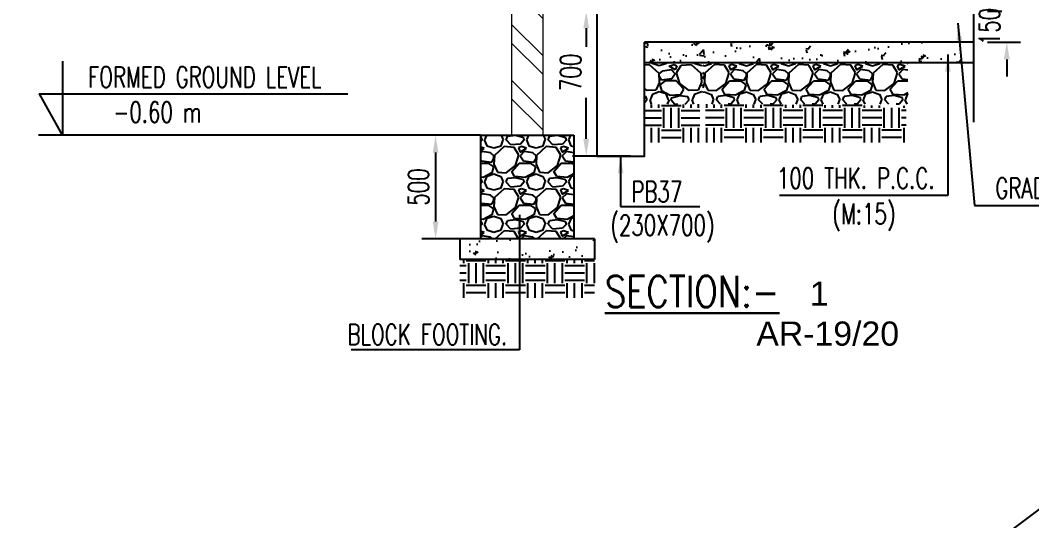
# Model space of a CAD drawing. Header units: millimetres. Extents: x 2659630 to 6742168, y -2425387 to -732288.
# Drawn here: x 2880802 to 2895474, y -949297 to -942036 of the extents above; entities that cross this region are included whole.
import ezdxf
from ezdxf.enums import TextEntityAlignment as Align

# ---------------------------------------------------------------- set-up
doc = ezdxf.new("R2010")
doc.units = ezdxf.units.MM
doc.header["$PDMODE"] = 35
doc.header["$PDSIZE"] = -25
for name, color, linetype in [('A-EARTH FILL', 1, 'Continuous'), ('A-RUBBLE', 1, 'Continuous'), ('S-BEAM NO', 3, 'Continuous'), ('S-BEAM OUTER', 4, 'Continuous'), ('S-BRECK LINE', 8, 'Continuous'), ('S-COLUMN HATCH', 8, 'Continuous'), ('S-CONCRET LINE', 4, 'Continuous'), ('S-DIM-1', 5, 'Continuous'), ('S-LEVEL SECTION', 3, 'Continuous'), ('S-PCC', 9, 'Continuous'), ('S-TITIL', 6, 'Continuous')]:
    doc.layers.add(name, color=color, linetype=linetype)
for name, color, linetype, lineweight in [('A-WALL', 113, 'Continuous', 9), ('A-WALL-PATT', 111, 'Continuous', 0), ('G-ANNO-SYMB', 111, 'Continuous', 9)]:
    doc.layers.add(name, color=color, linetype=linetype, lineweight=lineweight)
doc.styles.add('Arial_1', font='arial.ttf', dxfattribs={"height": 98.353293})
doc.styles.add('ROMANS', font='r.shx', dxfattribs={"width": 0.7})
doc.dimstyles.new('dim33.33', dxfattribs={"dimtxt": 250, "dimasz": 250, "dimexe": 200, "dimexo": 200, "dimgap": 100, "dimtad": 1, "dimdec": 0, "dimlfac": 0.333331, "dimzin": 0, "dimdsep": 46, "dimtxsty": 'ROMANS', "dimcen": 0, "dimclrd": 5, "dimclre": 5, "dimclrt": 4, "dimadec": 0, "dimazin": 0, "dimtfac": 1, "dimtdec": 0, "dimtix": 1, "dimtofl": 0, "dimtmove": 2, "dimatfit": 3, "dimfxl": 1, "dimtolj": 1, "dimtzin": 0, "dimlwd": -1, "dimlwe": -1, "dimarcsym": 0})
pattern_1 = [(50, (-6472719.36, 1537056.82), (546.554007, -47.817257), [57.15, -628.65]), (355, (-6472719.36, 1537056.8), (-105.728478, 573.16993), [45.72, -502.92]), (100.451, (-6472673.8, 1537052.84), (440.827505, 525.350063), [48.57, -534.27]), (46.1842, (-6472719.36, 1537209.2), (813.237123, -126.126984), [85.725, -942.975]), (96.6356, (-6472651.6, 1537198.7), (712.212703, 742.27667), [72.855, -801.405]), (351.184, (-6472719.36, 1537209.2), (712.21382, 742.27535), [68.58, -754.38]), (21, (-6472643.16, 1537171.12), (454.84464, -306.796556), [57.15, -628.65]), (326, (-6472643.16, 1537171.1), (185.406085, 552.563898), [45.72, -502.92]), (71.4514, (-6472605.25, 1537145.56), (640.249472, 245.768573), [48.57, -534.27]), (37.5, (-6472719.36, 1537056.82), (9.2658098, 253.6651166), [0, -496.824, 0, -510.54, 0, -504.825]), (7.5, (-6472719.36, 1537056.82), (200.4589875, 300.5417245), [0, -291.084, 0, -485.394, 0, -192.405]), (327.5, (-6472889.28, 1537056.82), (406.7717855, -17.186232), [0, -190.5, 0, -594.36, 0, -788.67]), (317.5, (-6472965.5, 1537056.82), (444.387544, 76.279473), [0, -247.65, 0, -394.716, 0, -560.07])]
pattern_2 = [(90, (5426138.7, -1100468.7), (-285.75, 285.75), [285.75, -285.75]), (90, (5426031.55, -1100468.7), (-285.75, 285.75), [285.75, -285.75]), (90, (5425924.4, -1100468.7), (-285.75, 285.75), [285.75, -285.75]), (180, (5425888.68, -1100432.98), (-285.75, -285.75), [285.75, -285.75]), (180, (5425888.68, -1100325.83), (-285.75, -285.75), [285.75, -285.75]), (180, (5425888.68, -1100218.67), (-285.75, -285.75), [285.75, -285.75])]
pattern_3 = [(228.012787, (2429682.53, -1099859.103), (-4876.8000004, -5486.3999997), [82.01315, -8119.3161]), (184.969741, (2429627.664, -1099920.063), (7315.1999971, 609.6000347), [140.7371, -13932.9717]), (132.510447, (2429487.456, -1099932.255), (6096.0000026, -6705.5999977), [99.2356, -9824.3335]), (267.273689, (2429249.712, -1100084.655), (609.6000013, 12192), [128.1611, -12687.945]), (292.833654, (2429243.616, -1100212.67), (-3048.0000003, 7315.1999999), [125.6721, -12441.55386]), (357.273689, (2429292.384, -1100328.495), (-12192, 609.6000013), [128.1611, -12687.945]), (37.6942405, (2429420.4, -1100334.591), (-7924.7999996, -6096.0000005), [169.4865, -16779.1477]), (72.2553284, (2429554.512, -1100230.96), (4267.2000011, 13411.1999996), [160.0127, -15841.2616]), (121.4295656, (2429603.28, -1100078.56), (-4876.8000007, 7924.7999996), [128.5951, -12730.931]), (175.236358, (2429536.224, -1099968.83), (6705.6, -609.600001), [146.8112, -7193.7449]), (222.397438, (2429389.92, -1099956.64), (-7315.1999998, -6705.60000026), [189.8587, -18796.0254]), (138.814075, (2429853.216, -1100090.75), (-4267.2, 3657.6), [64.8011, -6415.3358]), (171.4692344, (2429804.448, -1100048.08), (7924.8000002, -1219.1999986), [123.2837, -12205.11336]), (225, (2429682.53, -1100029.8), (0, -609.6), [86.21024, -775.89435]), (203.19859, (2429639.856, -1099956.64), (3048, 1219.2), [46.4259, -4596.1494]), (291.80141, (2429597.18, -1099974.93), (-609.6, 1828.8), [65.65575, -3217.1407]), (30.963757, (2429621.57, -1100035.89), (1828.8, 1219.2), [106.6367, -3447.91156]), (161.56505, (2429713, -1099981.02), (1219.2, -609.6), [77.1089, -1850.61555]), (16.38954, (2429243.616, -1099974.927), (6096, 1828.8), [108.0211, -10694.1184]), (70.346176, (2429347.25, -1099944.447), (-2438.4000002, -6705.6), [90.62375, -8971.73176]), (293.19859, (2429713.01, -1099859.1), (-1219.2, 3048), [92.8512, -4549.72406]), (343.61046, (2429749.584, -1099944.447), (-6096.0000001, 1828.7999996), [108.0211, -10694.1184]), (339.443955, (2429243.616, -1100352.88), (-3048, 1219.2), [104.16845, -5104.2562]), (294.775141, (2429341.15, -1100389.455), (-3048.0000036, 6705.5999984), [87.2813, -8640.8624]), (66.80141, (2429719.1, -1100468.7), (1219.2, 3048), [92.8512, -4549.72406]), (17.354025, (2429755.68, -1100383.36), (-7924.7999998, -2438.4000005), [102.18786, -10116.5702]), (69.443955, (2429420.4, -1100468.7), (-1219.2, -3048), [52.0842, -5156.34046]), (101.309932, (2429682.53, -1100468.7), (-609.6, 2438.4), [31.0835, -3077.2788]), (165.963757, (2429676.43, -1100438.22), (1828.8, -609.6), [125.6721, -2387.7731]), (186.009006, (2429554.512, -1100407.743), (6096, 609.6000003), [116.4641, -11529.9276]), (303.690068, (2429621.57, -1100090.75), (-609.6, 1219.2), [87.9177, -2110.0263]), (353.1572266, (2429670.336, -1100163.903), (10363.2000001, -1219.1999995), [153.4936, -15195.8422]), (60.945396, (2429822.736, -1100182.19), (-2438.4, -4267.2), [62.762, -6213.45416]), (90, (2429853.2, -1100127.3), (-609.6, 609.6), [36.576, -573.024]), (120.256437, (2429542.32, -1100389.455), (2438.3999997, -4267.2), [84.6881, -8384.1458]), (48.012787, (2429499.65, -1100316.303), (4876.8000004, 5486.3999996), [164.0263, -8037.3029]), (0, (2429609.4, -1100194.4), (609.6, 609.6), [158.496, -451.104]), (325.3048465, (2429767.872, -1100194.383), (6096.0000023, -4267.1999967), [96.3863, -9542.236]), (254.054604, (2429847.12, -1100249.25), (-609.6, -2438.4), [88.759, -4349.196]), (207.6459754, (2429822.736, -1100334.591), (-11582.4000004, -6095.9999992), [144.5148, -14306.99146]), (175.426079, (2429694.72, -1100401.647), (-7924.8, 609.6), [152.8871, -15135.80315])]

# ---------------------------------------------------------------- blocks, each defined once
blk = doc.blocks.new('*D875')
at = {"layer": 'Defpoints', "color": 0, "ltscale": 2500}
for p in [(2894620, -941902), (2894620, -942352), (2895097, -942352)]:
    blk.add_point(p, dxfattribs=at)
at = {"layer": 'S-DIM-1', "color": 5}
for p, q in [((2895097, -941652), (2895097, -941402)), ((2894820, -941902), (2895297, -941902)), ((2894820, -942352), (2895297, -942352)), ((2895097, -942602), (2895097, -942852))]:
    blk.add_line(p, q, dxfattribs=at)
at = {"layer": 'S-DIM-1', "color": 5, "ltscale": 2500}
for points in [[(2895055, -941652), (2895139, -941652), (2895097, -941902)], [(2895139, -942602), (2895055, -942602), (2895097, -942352)]]:
    blk.add_solid(points, dxfattribs=at)
at = {"layer": 'S-DIM-1', "color": 4, "ltscale": 2500, "insert": (2894847, -942127), "char_height": 250, "attachment_point": 5, "rotation": 90, "style": 'ROMANS'}
blk.add_mtext('\\A1;{\\H1.2x;150}', dxfattribs=at)
blk = doc.blocks.new('*D903')
at = {"layer": 'Defpoints', "color": 0, "ltscale": 2500}
for p in [(2889847, -941902), (2889003, -944002), (2889847, -944002)]:
    blk.add_point(p, dxfattribs=at)
at = {"layer": 'S-DIM-1', "color": 5}
for p, q in [((2889647, -941902), (2888803, -941902)), ((2889003, -942152), (2889003, -942420)), ((2889003, -943752), (2889003, -943160)), ((2889647, -944002), (2888803, -944002))]:
    blk.add_line(p, q, dxfattribs=at)
at = {"layer": 'S-DIM-1', "color": 5, "ltscale": 2500}
for points in [[(2889045, -942152), (2888961, -942152), (2889003, -941902)], [(2888961, -943752), (2889045, -943752), (2889003, -944002)]]:
    blk.add_solid(points, dxfattribs=at)
at = {"layer": 'S-DIM-1', "color": 4, "ltscale": 2500, "insert": (2888778, -942790), "char_height": 250, "attachment_point": 5, "rotation": 90, "style": 'ROMANS'}
blk.add_mtext('\\A1;{\\H1.2x;700}', dxfattribs=at)
blk = doc.blocks.new('*D906')
at = {"layer": 'Defpoints', "color": 0, "ltscale": 2500}
for p in [(2894620, -941902), (2894620, -942352), (2895097, -942352)]:
    blk.add_point(p, dxfattribs=at)
at = {"layer": 'S-DIM-1', "color": 5}
for p, q in [((2895097, -941652), (2895097, -941402)), ((2894820, -941902), (2895297, -941902)), ((2894820, -942352), (2895297, -942352)), ((2895097, -942602), (2895097, -942852))]:
    blk.add_line(p, q, dxfattribs=at)
at = {"layer": 'S-DIM-1', "color": 5, "ltscale": 2500}
for points in [[(2895055, -941652), (2895139, -941652), (2895097, -941902)], [(2895139, -942602), (2895055, -942602), (2895097, -942352)]]:
    blk.add_solid(points, dxfattribs=at)
at = {"layer": 'S-DIM-1', "color": 4, "ltscale": 2500, "insert": (2894847, -942127), "char_height": 250, "attachment_point": 5, "rotation": 90, "style": 'ROMANS'}
blk.add_mtext('\\A1;{\\H1.2x;150}', dxfattribs=at)
blk = doc.blocks.new('*D908')
at = {"layer": 'Defpoints', "color": 0, "ltscale": 2500}
for p in [(2894620, -941902), (2894620, -942352), (2895097, -942352)]:
    blk.add_point(p, dxfattribs=at)
at = {"layer": 'S-DIM-1', "color": 5}
for p, q in [((2895097, -941652), (2895097, -941402)), ((2894820, -941902), (2895297, -941902)), ((2894820, -942352), (2895297, -942352)), ((2895097, -942602), (2895097, -942852))]:
    blk.add_line(p, q, dxfattribs=at)
at = {"layer": 'S-DIM-1', "color": 5, "ltscale": 2500}
for points in [[(2895055, -941652), (2895139, -941652), (2895097, -941902)], [(2895139, -942602), (2895055, -942602), (2895097, -942352)]]:
    blk.add_solid(points, dxfattribs=at)
at = {"layer": 'S-DIM-1', "color": 4, "ltscale": 2500, "insert": (2894847, -942127), "char_height": 250, "attachment_point": 5, "rotation": 90, "style": 'ROMANS'}
blk.add_mtext('\\A1;{\\H1.2x;150}', dxfattribs=at)
blk = doc.blocks.new('*D1816')
at = {"layer": 'Defpoints', "color": 0, "ltscale": 2500}
for p in [(2887472, -943701), (2886821, -945202), (2887472, -945202)]:
    blk.add_point(p, dxfattribs=at)
at = {"layer": 'S-DIM-1', "color": 5}
for p, q in [((2887272, -943701), (2886621, -943701)), ((2886821, -943951), (2886821, -944952)), ((2887272, -945202), (2886621, -945202))]:
    blk.add_line(p, q, dxfattribs=at)
at = {"layer": 'S-DIM-1', "color": 5, "ltscale": 2500}
for points in [[(2886862, -943951), (2886779, -943951), (2886821, -943701)], [(2886779, -944952), (2886862, -944952), (2886821, -945202)]]:
    blk.add_solid(points, dxfattribs=at)
at = {"layer": 'S-DIM-1', "color": 4, "ltscale": 2500, "insert": (2886571, -944451), "char_height": 250, "attachment_point": 5, "rotation": 90, "style": 'ROMANS'}
blk.add_mtext('\\A1;{\\H1.2x;500}', dxfattribs=at)

msp = doc.modelspace()

# ---------------------------------------------------------------- hatches: boundary and pattern name
at = {"layer": 'A-EARTH FILL'}
h = msp.add_hatch(dxfattribs=at)
h.set_pattern_fill('EARTH', color=256, scale=45, angle=90)
h.set_pattern_definition([(90, (355240.17, -1100468.7), (285.75, 285.75), [285.75, -285.75]), (90, (355347.32, -1100468.7), (285.75, 285.75), [285.75, -285.75]), (90, (355454.48, -1100468.7), (285.75, 285.75), [285.75, -285.75]), (7e-15, (355490.2, -1100432.98), (285.75, -285.75), [285.75, -285.75]), (7e-15, (355490.2, -1100325.83), (285.75, -285.75), [285.75, -285.75]), (7e-15, (355490.2, -1100218.67), (285.75, -285.75), [285.75, -285.75])])
h.paths.add_polyline_path([(2889847.207, -943258.109), (2890647.213, -943252.477), (2890647.213, -943805.822), (2889847.207, -943805.822)])
h = msp.add_hatch(dxfattribs=at)
h.set_pattern_fill('EARTH', color=256, scale=45, angle=90)
h.set_pattern_definition(pattern_2)
h.paths.add_polyline_path([(2893641.663, -943805.822), (2893641.663, -943272.962), (2890731.663, -943252.477), (2890731.663, -943805.822)])
h = msp.add_hatch(dxfattribs=at)
h.set_pattern_fill('EARTH', color=256, scale=45, angle=90)
h.set_pattern_definition(pattern_2)
h.paths.add_polyline_path([(2893641.663, -943805.822), (2893641.663, -943272.962), (2890731.663, -943252.477), (2890731.663, -943805.822)])
h = msp.add_hatch(dxfattribs=at)
h.set_pattern_fill('EARTH', color=256, scale=45, angle=90)
h.set_pattern_definition(pattern_2)
h.paths.add_polyline_path([(2893641.663, -943805.822), (2893641.663, -943272.962), (2890731.663, -943252.477), (2890731.663, -943805.822)])
h = msp.add_hatch(dxfattribs=at)
h.set_pattern_fill('EARTH', color=256, scale=45, angle=90)
h.set_pattern_definition([(90, (5420687.6, -1102717.77), (-285.75, 285.75), [285.75, -285.75]), (90, (5420580.44, -1102717.77), (-285.75, 285.75), [285.75, -285.75]), (90, (5420473.3, -1102717.77), (-285.75, 285.75), [285.75, -285.75]), (180, (5420437.57, -1102682.05), (-285.75, -285.75), [285.75, -285.75]), (180, (5420437.57, -1102574.9), (-285.75, -285.75), [285.75, -285.75]), (180, (5420437.57, -1102467.74), (-285.75, -285.75), [285.75, -285.75])])
h.paths.add_polyline_path([(2889122.591, -945501.541), (2887172.319, -945501.541), (2887172.319, -946054.886), (2889122.591, -946054.886)])
at = {"layer": 'A-RUBBLE'}
h = msp.add_hatch(dxfattribs=at)
h.set_pattern_fill('GRAVEL', color=256, scale=24, angle=180)
h.set_pattern_definition([(311.987213, (3351696.35, -1099859.103), (4876.8000004, -5486.3999997), [82.01315, -8119.3161]), (355.030259, (3351751.212, -1099920.063), (-7315.1999971, 609.6000347), [140.7371, -13932.9717]), (47.489553, (3351891.42, -1099932.255), (-6096.0000026, -6705.5999977), [99.2356, -9824.3335]), (272.726311, (3352129.164, -1100084.655), (-609.6000013, 12192), [128.1611, -12687.945]), (247.166346, (3352135.26, -1100212.67), (3048.0000003, 7315.1999999), [125.6721, -12441.55386]), (182.726311, (3352086.492, -1100328.495), (12192, 609.6000013), [128.1611, -12687.945]), (142.3057595, (3351958.476, -1100334.591), (7924.7999996, -6096.0000005), [169.4865, -16779.1477]), (107.7446716, (3351824.364, -1100230.96), (-4267.2000011, 13411.1999996), [160.0127, -15841.2616]), (58.5704344, (3351775.596, -1100078.56), (4876.8000007, 7924.7999996), [128.5951, -12730.931]), (4.763642, (3351842.65, -1099968.83), (-6705.6, -609.600001), [146.8112, -7193.7449]), (317.602562, (3351988.956, -1099956.64), (7315.1999998, -6705.60000026), [189.8587, -18796.0254]), (41.185925, (3351525.66, -1100090.75), (4267.2, 3657.6), [64.8011, -6415.3358]), (8.5307656, (3351574.428, -1100048.08), (-7924.8000002, -1219.1999986), [123.2837, -12205.11336]), (315, (3351696.35, -1100029.8), (0, -609.6), [86.21024, -775.89435]), (336.80141, (3351739.02, -1099956.64), (-3048, 1219.2), [46.4259, -4596.1494]), (248.19859, (3351781.69, -1099974.93), (609.6, 1828.8), [65.65575, -3217.1407]), (149.036243, (3351757.31, -1100035.89), (-1828.8, 1219.2), [106.6367, -3447.91156]), (18.43495, (3351665.87, -1099981.02), (-1219.2, -609.6), [77.1089, -1850.61555]), (163.61046, (3352135.26, -1099974.927), (-6096, 1828.8), [108.0211, -10694.1184]), (109.653824, (3352031.628, -1099944.447), (2438.4000002, -6705.6), [90.62375, -8971.7318]), (246.80141, (3351665.87, -1099859.1), (1219.2, 3048), [92.8512, -4549.72406]), (196.38954, (3351629.292, -1099944.447), (6096.0000001, 1828.7999996), [108.0211, -10694.1184]), (200.556045, (3352135.26, -1100352.88), (3048, 1219.2), [104.16845, -5104.2562]), (245.224859, (3352037.724, -1100389.455), (3048.0000036, 6705.5999984), [87.2813, -8640.8624]), (113.19859, (3351659.77, -1100468.7), (-1219.2, 3048), [92.8512, -4549.72406]), (162.645975, (3351623.196, -1100383.36), (7924.7999998, -2438.4000005), [102.18786, -10116.5702]), (110.556045, (3351958.476, -1100468.7), (1219.2, -3048), [52.0842, -5156.34046]), (78.690068, (3351696.35, -1100468.7), (609.6, 2438.4), [31.0835, -3077.2788]), (14.036243, (3351702.44, -1100438.22), (-1828.8, -609.6), [125.6721, -2387.7731]), (353.990994, (3351824.364, -1100407.743), (-6096, 609.6000003), [116.4641, -11529.9276]), (236.309932, (3351757.3, -1100090.75), (609.6, 1219.2), [87.9177, -2110.0263]), (186.8427734, (3351708.54, -1100163.903), (-10363.2000001, -1219.1999995), [153.4936, -15195.8422]), (119.054604, (3351556.14, -1100182.19), (2438.4, -4267.2), [62.762, -6213.45416]), (90, (3351525.66, -1100127.3), (609.6, 609.6), [36.576, -573.024]), (59.743563, (3351836.556, -1100389.455), (-2438.3999997, -4267.2), [84.6881, -8384.1458]), (131.987212, (3351879.23, -1100316.303), (-4876.8000004, 5486.3999996), [164.0263, -8037.3029]), (180, (3351769.5, -1100194.4), (-609.6, 609.6), [158.496, -451.104]), (214.6951535, (3351611.004, -1100194.383), (-6096.0000023, -4267.1999967), [96.3863, -9542.236]), (285.945396, (3351531.756, -1100249.25), (609.6, -2438.4), [88.759, -4349.196]), (332.3540246, (3351556.14, -1100334.591), (11582.4000004, -6095.9999992), [144.5148, -14306.99146]), (4.573921, (3351684.156, -1100401.647), (7924.8, 609.6), [152.8871, -15135.80315])])
h.paths.add_polyline_path([(2889847.207, -942652.477), (2890683.658, -942652.477), (2890683.658, -943252.477), (2889847.207, -943252.477)])
h = msp.add_hatch(dxfattribs=at)
h.set_pattern_fill('GRAVEL', color=256, scale=24)
h.set_pattern_definition(pattern_3)
h.paths.add_polyline_path([(2893665.217, -942652.477), (2890695.217, -942652.477), (2890695.217, -943252.477), (2893665.217, -943252.477)])
h = msp.add_hatch(dxfattribs=at)
h.set_pattern_fill('GRAVEL', color=256, scale=24)
h.set_pattern_definition(pattern_3)
h.paths.add_polyline_path([(2893665.217, -942652.477), (2890695.217, -942652.477), (2890695.217, -943252.477), (2893665.217, -943252.477)])
h = msp.add_hatch(dxfattribs=at)
h.set_pattern_fill('GRAVEL', color=256, scale=24)
h.set_pattern_definition(pattern_3)
h.paths.add_polyline_path([(2893665.217, -942652.477), (2890695.217, -942652.477), (2890695.217, -943252.477), (2893665.217, -943252.477)])
h = msp.add_hatch(dxfattribs=at)
h.set_pattern_fill('GRAVEL', color=256, scale=24)
h.set_pattern_definition([(228.012787, (2429682.53, -1101658.167), (-4876.8000004, -5486.3999997), [82.01315, -8119.3161]), (184.969741, (2429627.664, -1101719.127), (7315.1999971, 609.6000347), [140.7371, -13932.9717]), (132.510447, (2429487.456, -1101731.32), (6096.0000026, -6705.5999977), [99.2356, -9824.3335]), (267.273689, (2429249.712, -1101883.72), (609.6000013, 12192), [128.1611, -12687.945]), (292.833654, (2429243.616, -1102011.735), (-3048.0000003, 7315.1999999), [125.6721, -12441.55386]), (357.273689, (2429292.384, -1102127.56), (-12192, 609.6000013), [128.1611, -12687.945]), (37.6942405, (2429420.4, -1102133.655), (-7924.7999996, -6096.0000005), [169.4865, -16779.1477]), (72.2553284, (2429554.512, -1102030.023), (4267.2000011, 13411.1999996), [160.0127, -15841.2616]), (121.4295656, (2429603.28, -1101877.623), (-4876.8000007, 7924.7999996), [128.5951, -12730.931]), (175.236358, (2429536.224, -1101767.895), (6705.6, -609.600001), [146.8112, -7193.7449]), (222.397438, (2429389.92, -1101755.703), (-7315.1999998, -6705.60000026), [189.8587, -18796.0254]), (138.814075, (2429853.216, -1101889.815), (-4267.2, 3657.6), [64.8011, -6415.3358]), (171.4692344, (2429804.448, -1101847.143), (7924.8000002, -1219.1999986), [123.2837, -12205.11336]), (225, (2429682.53, -1101828.86), (0, -609.6), [86.21024, -775.89435]), (203.19859, (2429639.856, -1101755.7), (3048, 1219.2), [46.4259, -4596.1494]), (291.80141, (2429597.18, -1101773.99), (-609.6, 1828.8), [65.65575, -3217.1407]), (30.963757, (2429621.57, -1101834.95), (1828.8, 1219.2), [106.6367, -3447.91156]), (161.56505, (2429713, -1101780.09), (1219.2, -609.6), [77.1089, -1850.61555]), (16.38954, (2429243.616, -1101773.99), (6096, 1828.8), [108.0211, -10694.1184]), (70.346176, (2429347.25, -1101743.51), (-2438.4000002, -6705.6), [90.62375, -8971.7318]), (293.19859, (2429713.01, -1101658.17), (-1219.2, 3048), [92.8512, -4549.72406]), (343.61046, (2429749.584, -1101743.51), (-6096.0000001, 1828.7999996), [108.0211, -10694.1184]), (339.443955, (2429243.616, -1102151.94), (-3048, 1219.2), [104.16845, -5104.2562]), (294.775141, (2429341.15, -1102188.52), (-3048.0000036, 6705.5999984), [87.2813, -8640.8624]), (66.80141, (2429719.1, -1102267.77), (1219.2, 3048), [92.8512, -4549.72406]), (17.354025, (2429755.68, -1102182.423), (-7924.7999998, -2438.4000005), [102.18786, -10116.5702]), (69.443955, (2429420.4, -1102267.77), (-1219.2, -3048), [52.0842, -5156.34046]), (101.309932, (2429682.53, -1102267.77), (-609.6, 2438.4), [31.0835, -3077.2788]), (165.963757, (2429676.43, -1102237.29), (1828.8, -609.6), [125.6721, -2387.7731]), (186.009006, (2429554.512, -1102206.807), (6096, 609.6000003), [116.4641, -11529.9276]), (303.690068, (2429621.57, -1101889.82), (-609.6, 1219.2), [87.9177, -2110.0263]), (353.1572266, (2429670.336, -1101962.967), (10363.2000001, -1219.1999995), [153.4936, -15195.8422]), (60.945396, (2429822.736, -1101981.255), (-2438.4, -4267.2), [62.762, -6213.45416]), (90, (2429853.2, -1101926.4), (-609.6, 609.6), [36.576, -573.024]), (120.256437, (2429542.32, -1102188.52), (2438.3999997, -4267.2), [84.6881, -8384.1458]), (48.012787, (2429499.65, -1102115.367), (4876.8000004, 5486.3999996), [164.0263, -8037.3029]), (0, (2429609.4, -1101993.45), (609.6, 609.6), [158.496, -451.104]), (325.3048465, (2429767.872, -1101993.447), (6096.0000023, -4267.1999967), [96.3863, -9542.236]), (254.054604, (2429847.12, -1102048.31), (-609.6, -2438.4), [88.759, -4349.196]), (207.6459754, (2429822.736, -1102133.655), (-11582.4000004, -6095.9999992), [144.5148, -14306.99146]), (175.426079, (2429694.72, -1102200.711), (-7924.8, 609.6), [152.8871, -15135.80315])])
h.paths.add_polyline_path([(2888822.591, -945201.541), (2888822.591, -943701.541), (2887922.311, -943701.541), (2887472.319, -943701.541), (2887472.319, -945201.541)])
at = {"layer": 'A-WALL-PATT'}
h = msp.add_hatch(dxfattribs=at)
h.set_pattern_fill('ANSI32', color=256, scale=60, angle=90, style=0)
h.set_pattern_definition([(135, (3813776, -1100408.7), (-404.11153, -404.11153), []), (135, (3813776, -1100139.3), (-404.11153, -404.11153), [])])
h.paths.add_polyline_path([(2888372.591, -943701.308), (2888372.591, -941902.477), (2887922.311, -941902.477), (2887922.311, -943701.308)])
at = {"layer": 'S-PCC'}
h = msp.add_hatch(dxfattribs=at)
h.set_pattern_fill('AR-CONC', color=256, scale=3, style=0)
h.set_pattern_definition(pattern_1)
h.paths.add_polyline_path([(2894619.737, -942652.477), (2894619.737, -942352.477), (2889847.207, -942352.477), (2889847.207, -942652.477)])
h = msp.add_hatch(dxfattribs=at)
h.set_pattern_fill('AR-CONC', color=256, scale=3, style=0)
h.set_pattern_definition(pattern_1)
h.paths.add_polyline_path([(2894619.737, -942652.477), (2894619.737, -942352.477), (2889847.207, -942352.477), (2889847.207, -942652.477)])
h = msp.add_hatch(dxfattribs=at)
h.set_pattern_fill('AR-CONC', color=256, scale=3, style=0)
h.set_pattern_definition(pattern_1)
h.paths.add_polyline_path([(2894619.737, -942652.477), (2894619.737, -942352.477), (2889847.207, -942352.477), (2889847.207, -942652.477)])
h = msp.add_hatch(dxfattribs=at)
h.set_pattern_fill('AR-CONC', color=256, scale=3, style=0)
h.set_pattern_definition([(50, (-6472719.36, 1535257.76), (546.554007, -47.817257), [57.15, -628.65]), (355, (-6472719.36, 1535257.76), (-105.728478, 573.16993), [45.72, -502.92]), (100.451, (-6472673.8, 1535253.8), (440.827505, 525.350063), [48.57, -534.27]), (46.1842, (-6472719.36, 1535410.16), (813.237123, -126.126984), [85.725, -942.975]), (96.6356, (-6472651.6, 1535399.65), (712.212703, 742.27667), [72.855, -801.405]), (351.184, (-6472719.36, 1535410.2), (712.21382, 742.27535), [68.58, -754.38]), (21, (-6472643.16, 1535372.06), (454.84464, -306.796556), [57.15, -628.65]), (326, (-6472643.16, 1535372.06), (185.406085, 552.563898), [45.72, -502.92]), (71.4514, (-6472605.25, 1535346.5), (640.249472, 245.768573), [48.57, -534.27]), (37.5, (-6472719.36, 1535257.76), (9.2658098, 253.6651166), [0, -496.824, 0, -510.54, 0, -504.825]), (7.5, (-6472719.36, 1535257.76), (200.4589875, 300.5417245), [0, -291.084, 0, -485.394, 0, -192.405]), (327.5, (-6472889.28, 1535257.76), (406.7717855, -17.186232), [0, -190.5, 0, -594.36, 0, -788.67]), (317.5, (-6472965.5, 1535257.76), (444.387544, 76.279473), [0, -247.65, 0, -394.716, 0, -560.07])])
h.paths.add_polyline_path([(2887172.319, -945201.541), (2887172.319, -945500.604), (2889122.591, -945500.604), (2889122.591, -945201.541)])

# ---------------------------------------------------------------- linework, layer by layer
at = {"layer": 'A-WALL'}
for p, q in [((2887922.311, -941902.477), (2887922.311, -943701.308)), ((2888372.591, -941902.477), (2888372.591, -943701.308))]:
    msp.add_line(p, q, dxfattribs=at)
at = {"layer": 'S-BEAM OUTER'}
for points in [[(2889157.207, -941902.477), (2889157.207, -944001.541), (2889847.207, -944001.541), (2889847.207, -942352.477)], [(2889157.207, -942352.477), (2889157.207, -944001.541), (2889847.207, -944001.541), (2889847.207, -942352.477)], [(2889157.207, -942352.477), (2889157.207, -944001.541), (2889847.207, -944001.541), (2889847.207, -942352.477)]]:
    msp.add_lwpolyline(points, dxfattribs=at)
at = {"layer": 'S-BRECK LINE'}
msp.add_lwpolyline([(2894619.737, -943509.978), (2894619.737, -937272.726), (2894894.485, -937272.726), (2894344.99, -937047.095), (2894619.737, -937047.095), (2894619.737, -932184.595)], dxfattribs=at)
msp.add_lwpolyline([(2894619.737, -943509.978), (2894619.737, -937272.726), (2894894.485, -937272.726), (2894344.99, -937047.095), (2894619.737, -937047.095), (2894619.737, -932184.595)], dxfattribs=at)
msp.add_lwpolyline([(2894619.737, -943509.978), (2894619.737, -937272.726), (2894894.485, -937272.726), (2894344.99, -937047.095), (2894619.737, -937047.095), (2894619.737, -932184.595)], dxfattribs=at)
at = {"layer": 'S-COLUMN HATCH', "ltscale": 2500}
msp.add_line((2966474.009, -896011.393), (2869024.823, -968991.897), dxfattribs=at)
at = {"layer": 'S-CONCRET LINE'}
for p, q in [((2894619.737, -942352.477), (2889847.207, -942352.477)), ((2894619.737, -942352.477), (2889847.207, -942352.477)), ((2894619.737, -942352.477), (2889847.207, -942352.477)), ((2887472.319, -943701.308), (2887472.319, -945201.541)), ((2887472.319, -943701.308), (2888822.591, -943701.308)), ((2888822.591, -943701.541), (2888822.591, -945201.541)), ((2889122.591, -945201.541), (2887172.319, -945201.541)), ((2887172.319, -945201.541), (2887172.319, -945501.541)), ((2889122.591, -945201.541), (2889122.591, -945501.541)), ((2889122.591, -945501.541), (2887172.319, -945501.541))]:
    msp.add_line(p, q, dxfattribs=at)
at = {"layer": 'S-LEVEL SECTION'}
for p, q in [((2887472.319, -943701.308), (2881066.467, -943701.541)), ((2889122.591, -945500.604), (2887172.319, -945500.604)), ((2889122.591, -945500.604), (2887172.319, -945500.604))]:
    msp.add_line(p, q, dxfattribs=at)
msp.add_lwpolyline([(2881415.905, -942628.794), (2881415.905, -943701.541), (2881081.82, -943101.253), (2885546.722, -943101.253)], dxfattribs=at)
at = {"layer": 'S-PCC'}
msp.add_line((2894619.737, -942652.477), (2889847.207, -942652.477), dxfattribs=at)
msp.add_line((2894619.737, -942652.477), (2889847.207, -942652.477), dxfattribs=at)
msp.add_line((2894619.737, -942652.477), (2889847.207, -942652.477), dxfattribs=at)

# ---------------------------------------------------------------- texts
at = {"layer": 'G-ANNO-SYMB', "attachment_point": 2, "line_spacing_factor": 0.938532, "style": 'Arial_1'}
for s, insert, char_height, width in [('1', (2892378.447, -945819.647), 350.545, 325.02824), ('AR-19/20', (2892502.337, -946397.842), 350.5449, 1714.95161)]:
    msp.add_mtext(s, dxfattribs=dict(at, insert=insert, char_height=char_height, width=width))
at = {"layer": 'S-BEAM NO', "style": 'ROMANS', "width": 0.7}
for s, p in [('PB37', (2890025.859, -944517.955)), ('PB37', (2890025.859, -944517.955)), ('PB37', (2890025.859, -944517.955)), ('(230X700)', (2890107.51, -945003.321)), ('(230X700)', (2890107.51, -945003.321)), ('(230X700)', (2890107.51, -945003.321))]:
    msp.add_text(s, height=300, dxfattribs=at).set_placement(p, align=Align.MIDDLE_CENTER)
at = {"layer": 'S-DIM-1', "color": 4, "ltscale": 2500, "char_height": 300, "attachment_point": 5, "rotation": 359.9999954, "style": 'ROMANS'}
for s, insert in [('{\\A1;100 THK. P.C.C.}', (2892908.941, -944321.248)), ('{\\A1;100 THK. P.C.C.}', (2892908.941, -944321.248)), ('{\\A1;100 THK. P.C.C.}', (2892908.941, -944321.248)), ('{\\A1;GRADE SLAB }', (2895794.72, -944467.775)), ('{\\A1;(M:15)}', (2893026.824, -944887.352)), ('{\\A1;(M:15)}', (2893026.824, -944887.352)), ('{\\A1;(M:15)}', (2893026.824, -944887.352)), ('{\\A1;BLOCK FOOTING.}', (2886699.954, -946585.89))]:
    msp.add_mtext(s, dxfattribs=dict(at, insert=insert))
at = {"layer": 'S-LEVEL SECTION', "char_height": 300, "attachment_point": 5, "line_spacing_factor": 0.938532, "style": 'ROMANS'}
for s, insert in [('FORMED GROUND LEVEL', (2883476.007, -942857.849)), ('FORMED GROUND LEVEL', (2883476.007, -942857.849)), ('FORMED GROUND LEVEL', (2883476.007, -942857.849)), ('-0.60 m', (2882788.797, -943366.218)), ('-0.60 m', (2882788.797, -943366.218)), ('-0.60 m', (2882788.797, -943366.218))]:
    msp.add_mtext(s, dxfattribs=dict(at, insert=insert))
at = {"layer": 'S-TITIL', "lineweight": 30, "style": 'ROMANS', "width": 0.8}
msp.add_text('%%USECTION:-', height=450, dxfattribs=at).set_placement((2889274.484, -946188.26))
msp.add_text('%%USECTION:-', height=450, dxfattribs=at).set_placement((2889274.484, -946188.26))

# ---------------------------------------------------------------- dimensions: what is measured, and where the dimension line sits
at = {"layer": 'S-DIM-1'}
for base, p1, p2, picture, middle in [((2895097.159, -942352.477), (2894619.737, -941902.477), (2894619.737, -942352.477), '*D875', (2894847.159, -942127.477)), ((2895097.159, -942352.477), (2894619.737, -941902.477), (2894619.737, -942352.477), '*D906', (2894847.159, -942127.477)), ((2895097.159, -942352.477), (2894619.737, -941902.477), (2894619.737, -942352.477), '*D908', (2894847.159, -942127.477)), ((2886820.629, -945201.541), (2887472.319, -943701.308), (2887472.319, -945201.541), '*D1816', (2886570.629, -944451.424))]:
    dim = msp.add_linear_dim(base=base, p1=p1, p2=p2, angle=90, text='{\\H1.2x;<>}', dimstyle='dim33.33', dxfattribs=at)
    dim.commit()
    dim.dimension.update_dxf_attribs({"geometry": picture, "text_midpoint": middle})
dim = msp.add_linear_dim(base=(2889003.041, -944001.541), p1=(2889847.207, -941902.477), p2=(2889847.207, -944001.541), angle=90, text='{\\H1.2x;<>}', dimstyle='dim33.33', dxfattribs=at)
dim.commit()
dim.dimension.update_dxf_attribs({"geometry": '*D903', "text_midpoint": (2888778.041, -942790.104), "dimtype": 160})

# ---------------------------------------------------------------- leaders
for points in [[(2894388.758, -942079.304), (2894628.399, -944719.358), (2897128.659, -944719.358)], [(2894243.32, -942530.331), (2894243.32, -944575.199), (2891804.467, -944575.199)], [(2894243.32, -942530.331), (2894243.32, -944575.199), (2891804.467, -944575.199)], [(2894243.32, -942530.331), (2894243.32, -944575.199), (2891804.467, -944575.199)], [(2889502.207, -944001.541), (2889502.207, -944731.661), (2890650.26, -944731.661)], [(2889502.207, -944001.541), (2889502.207, -944731.661), (2890650.26, -944731.661)], [(2889502.207, -944001.541), (2889502.207, -944731.661), (2890650.26, -944731.661)], [(2888034.333, -944853.245), (2888034.333, -946809.714), (2885595.48, -946809.714)], [(2888034.333, -944853.245), (2888034.333, -946809.714), (2885595.48, -946809.714)], [(2888034.333, -944853.245), (2888034.333, -946809.714), (2885595.48, -946809.714)]]:
    msp.add_leader(points, dimstyle='dim33.33', dxfattribs=at)

doc.saveas('drawing.dxf')
